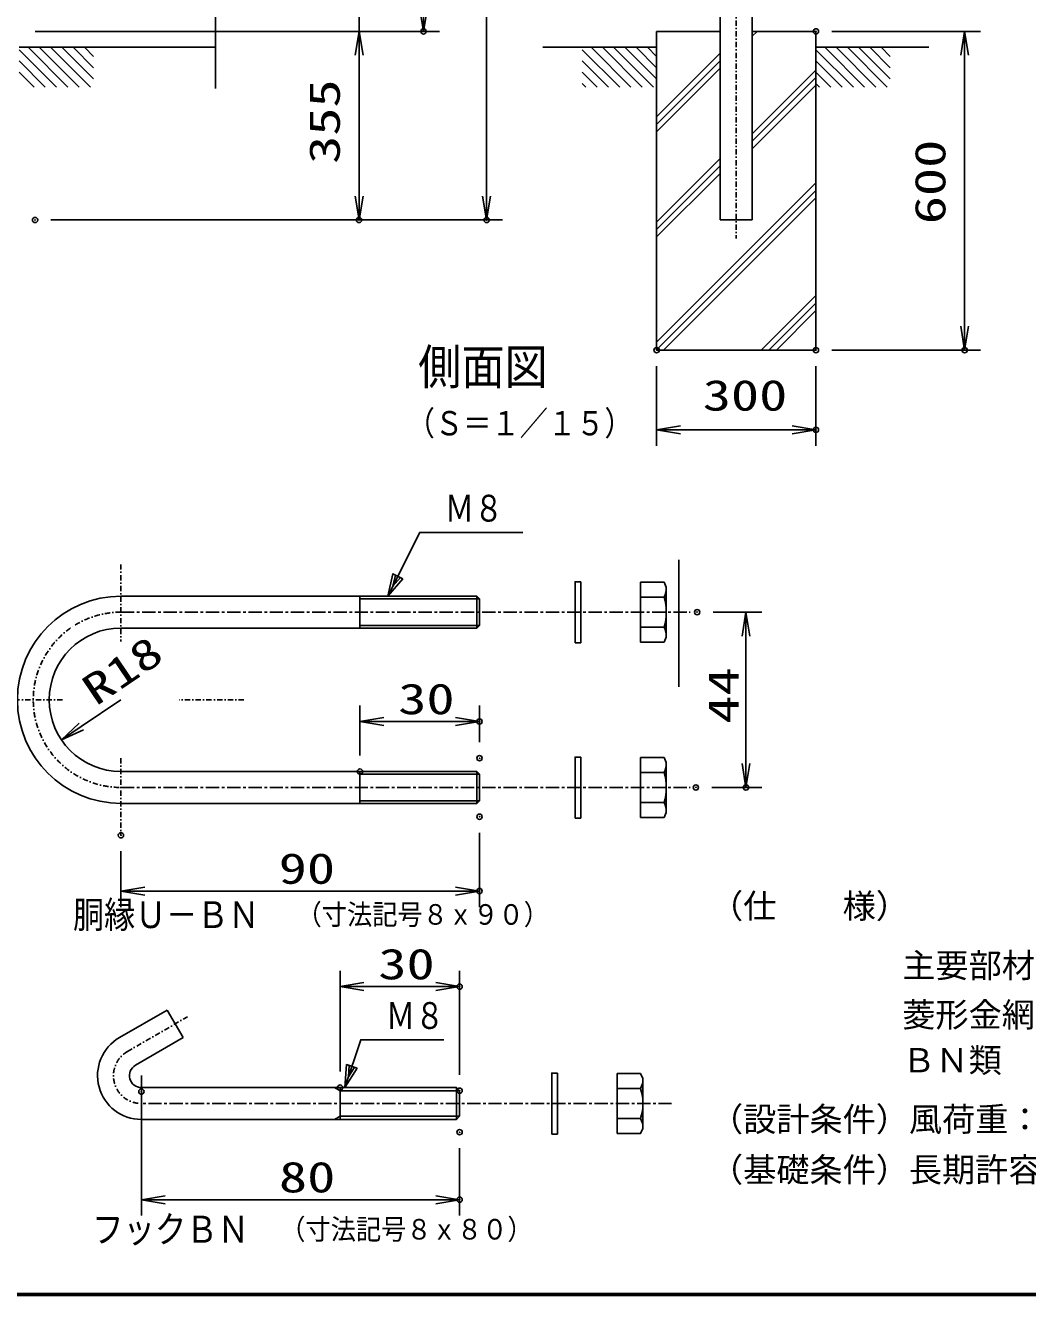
# Model space of a CAD drawing. Units: millimetres, scale not verified. Extents: x -4425 to 4425, y -3150 to 3150.
# Drawn here: x -985 to 901, y -2925 to -534 of the extents above; entities that cross this region are included whole.
import ezdxf
from ezdxf.enums import TextEntityAlignment as Align

# ---------------------------------------------------------------- set-up
doc = ezdxf.new("R2010")
doc.units = ezdxf.units.MM
doc.header["$LTSCALE"] = 20
doc.header["$PDMODE"] = 32
doc.header["$PDSIZE"] = 10
doc.linetypes.add('USER1', pattern=[1.01, 0.5, -0.25, 0.01, -0.25])
doc.linetypes.add('USER4', pattern=[2, 1.25, -0.25, 0.25, -0.25])
for name, color, linetype, lineweight in [('0-0_1', 7, 'Continuous', 25), ('0-1_0', 7, 'Continuous', 25), ('0-3_EXTCNT-L', 4, 'Continuous', 25), ('0-5_WAKU', 7, 'Continuous', 25), ('0-6_D-TTL-TXT', 7, 'Continuous', 25), ('0-7_Hatch', 4, 'Continuous', 25)]:
    doc.layers.add(name, color=color, linetype=linetype, lineweight=lineweight)
doc.layers.add('0-2_DEFPOINTS', color=7, linetype='Continuous')
doc.styles.add('ＭＳ ゴシック', font='')
doc.styles.get('ＭＳ ゴシック').set_extended_font_data('MS Gothic')

# ---------------------------------------------------------------- blocks, each defined once
blk = doc.blocks.new('C40')
at = {"layer": '0-0_1', "color": 4}
blk.add_line((67155.4, 54939.8), (68566.4, 53528.8), dxfattribs=at)
blk = doc.blocks.new('C41')
at = {"layer": '0-0_1', "color": 4}
blk.add_line((67490.6, 55028.8), (68990.6, 53528.8), dxfattribs=at)
blk = doc.blocks.new('C42')
at = {"layer": '0-0_1', "color": 4}
blk.add_line((67914.9, 55028.8), (69414.9, 53528.8), dxfattribs=at)
blk = doc.blocks.new('C43')
at = {"layer": '0-0_1', "color": 4}
blk.add_line((68339.2, 55028.8), (69839.2, 53528.8), dxfattribs=at)
blk = doc.blocks.new('C44')
at = {"layer": '0-0_1', "color": 4}
blk.add_line((68763.4, 55028.8), (69955.4, 53836.9), dxfattribs=at)
blk = doc.blocks.new('C45')
at = {"layer": '0-0_1', "color": 4}
blk.add_line((69187.7, 55028.8), (69955.4, 54261.1), dxfattribs=at)
blk = doc.blocks.new('C46')
at = {"layer": '0-0_1', "color": 4}
blk.add_line((69611.9, 55028.8), (69955.4, 54685.4), dxfattribs=at)
blk = doc.blocks.new('C47')
at = {"layer": '0-0_1', "color": 4}
blk.add_line((67155.4, 54515.5), (68142.1, 53528.8), dxfattribs=at)
blk = doc.blocks.new('C48')
at = {"layer": '0-0_1', "color": 4}
blk.add_line((67155.4, 54091.3), (67717.8, 53528.8), dxfattribs=at)
blk = doc.blocks.new('C50')
at = {"layer": '0-0_1', "color": 4}
blk.add_line((88355.4, 54939.8), (89766.4, 53528.8), dxfattribs=at)
blk = doc.blocks.new('C51')
at = {"layer": '0-0_1', "color": 4}
blk.add_line((88690.6, 55028.8), (90190.6, 53528.8), dxfattribs=at)
blk = doc.blocks.new('C52')
at = {"layer": '0-0_1', "color": 4}
blk.add_line((89114.9, 55028.8), (90614.9, 53528.8), dxfattribs=at)
blk = doc.blocks.new('C53')
at = {"layer": '0-0_1', "color": 4}
blk.add_line((89539.2, 55028.8), (91039.2, 53528.8), dxfattribs=at)
blk = doc.blocks.new('C54')
at = {"layer": '0-0_1', "color": 4}
blk.add_line((89963.4, 55028.8), (91155.4, 53836.9), dxfattribs=at)
blk = doc.blocks.new('C55')
at = {"layer": '0-0_1', "color": 4}
blk.add_line((90387.7, 55028.8), (91155.4, 54261.1), dxfattribs=at)
blk = doc.blocks.new('C56')
at = {"layer": '0-0_1', "color": 4}
blk.add_line((90811.9, 55028.8), (91155.4, 54685.4), dxfattribs=at)
blk = doc.blocks.new('C57')
at = {"layer": '0-0_1', "color": 4}
blk.add_line((88355.4, 54515.5), (89342.1, 53528.8), dxfattribs=at)
blk = doc.blocks.new('C58')
at = {"layer": '0-0_1', "color": 4}
blk.add_line((88355.4, 54091.3), (88917.8, 53528.8), dxfattribs=at)
blk = doc.blocks.new('C59')
at = {"layer": '0-0_1', "color": 4}
blk.add_line((88355.4, 53667), (88493.6, 53528.8), dxfattribs=at)
blk = doc.blocks.new('C60')
at = {"layer": '0-0_1', "color": 4}
blk.add_line((97155.4, 54939.8), (98566.4, 53528.8), dxfattribs=at)
blk = doc.blocks.new('C61')
at = {"layer": '0-0_1', "color": 4}
blk.add_line((97490.6, 55028.8), (98990.6, 53528.8), dxfattribs=at)
blk = doc.blocks.new('C62')
at = {"layer": '0-0_1', "color": 4}
blk.add_line((97914.9, 55028.8), (99414.9, 53528.8), dxfattribs=at)
blk = doc.blocks.new('C63')
at = {"layer": '0-0_1', "color": 4}
blk.add_line((98339.1, 55028.8), (99839.2, 53528.8), dxfattribs=at)
blk = doc.blocks.new('C64')
at = {"layer": '0-0_1', "color": 4}
blk.add_line((98763.4, 55028.8), (99955.4, 53836.9), dxfattribs=at)
blk = doc.blocks.new('C65')
at = {"layer": '0-0_1', "color": 4}
blk.add_line((99187.7, 55028.8), (99955.4, 54261.1), dxfattribs=at)
blk = doc.blocks.new('C66')
at = {"layer": '0-0_1', "color": 4}
blk.add_line((99612, 55028.8), (99955.4, 54685.4), dxfattribs=at)
blk = doc.blocks.new('C67')
at = {"layer": '0-0_1', "color": 4}
blk.add_line((97155.4, 54515.5), (98142.1, 53528.8), dxfattribs=at)
blk = doc.blocks.new('C68')
at = {"layer": '0-0_1', "color": 4}
blk.add_line((97155.4, 54091.3), (97717.8, 53528.8), dxfattribs=at)
blk = doc.blocks.new('C69')
at = {"layer": '0-0_1', "color": 4}
blk.add_line((97155.4, 53667), (97293.6, 53528.8), dxfattribs=at)
blk = doc.blocks.new('DARROWS')
at = {"layer": '0-1_0', "color": 2}
blk.add_line((0, 0), (-19.982, 0), dxfattribs=at)
blk.add_lwpolyline([(-20, -3.333), (0, 0), (-20, 3.333)], dxfattribs=at)

msp = doc.modelspace()

# ---------------------------------------------------------------- linework, layer by layer
at = {"layer": '0-0_1', "color": 4, "linetype": 'USER1'}
for p, q in [((352.88, 2545.53), (352.88, -935.32)), ((-805.42, -1548.43), (-805.42, -1693.59)), ((-915.27, -1803.43), (-1080.88, -1803.43)), ((-574.11, -1803.43), (-695.58, -1803.43)), ((-805.42, -1913.27), (-805.42, -2058.43)), ((-793.24, -2465.27), (-680.06, -2399.93))]:
    msp.add_line(p, q, dxfattribs=at)
at = {"layer": '0-0_1', "color": 4}
for p, q in [((-627.12, -233.18), (-627.12, -652.62)), ((383.18, -554.13), (392, -545.32)), ((202.88, -706.15), (322.58, -586.45)), ((202.88, -720.29), (322.58, -600.59)), ((202.88, -734.43), (322.58, -614.73)), ((383.18, -737.98), (502.88, -618.28)), ((383.18, -752.12), (502.88, -632.42)), ((383.18, -766.27), (502.88, -646.57)), ((202.88, -904.14), (322.58, -784.44)), ((202.88, -918.28), (322.58, -798.58)), ((202.88, -932.28), (322.58, -812.58)), ((202.88, -1130.41), (502.88, -830.41)), ((202.88, -1144.56), (502.88, -844.56)), ((216.27, -1145.32), (502.88, -858.7)), ((400.11, -1145.32), (502.88, -1042.55)), ((414.26, -1145.32), (502.88, -1056.69)), ((428.4, -1145.32), (502.88, -1070.83)), ((-355.42, -1613.3), (-130.42, -1613.3)), ((-355.42, -1663.55), (-130.42, -1663.55)), ((-355.42, -1943.3), (-130.42, -1943.3)), ((-355.42, -1993.55), (-130.42, -1993.55)), ((-403.32, -2533.24), (-392.92, -2539.24)), ((-766.99, -2540.74), (-766.99, -2758.24)), ((-392.92, -2539.24), (-167.92, -2539.24)), ((-392.92, -2587.24), (-403.32, -2593.24)), ((-167.92, -2587.24), (-392.92, -2587.24))]:
    msp.add_line(p, q, dxfattribs=at)
at = {"layer": '0-0_1'}
for p, q in [((202.88, -545.32), (322.58, -545.32)), ((383.18, -545.32), (502.88, -545.32)), ((502.88, -545.32), (502.88, -1145.32)), ((-627.12, -575.32), (-997.11, -575.32)), ((202.88, -575.32), (-11.07, -575.32)), ((715.35, -575.32), (502.88, -575.32)), ((322.58, -900.32), (383.18, -900.32)), ((216.92, -1582.18), (172.5, -1582.18)), ((172.5, -1582.18), (172.5, -1694.68)), ((221.25, -1591.55), (216.92, -1582.18)), ((-805.42, -1608.43), (-135.3, -1608.43)), ((-355.42, -1608.43), (-355.42, -1668.43)), ((-130.42, -1613.3), (-135.3, -1608.43)), ((-135.3, -1608.43), (-135.3, -1668.43)), ((-130.42, -1613.3), (-130.42, -1663.55)), ((172.5, -1610.32), (216.92, -1610.32)), ((-805.42, -1668.43), (-135.3, -1668.43)), ((-130.42, -1663.55), (-135.3, -1668.43)), ((172.5, -1666.53), (216.92, -1666.53)), ((216.92, -1694.68), (172.5, -1694.68)), ((216.92, -1912.18), (172.5, -1912.18)), ((172.5, -1912.18), (172.5, -2024.68)), ((221.25, -1921.55), (216.92, -1912.18)), ((-805.42, -1938.43), (-135.3, -1938.43)), ((-355.42, -1938.43), (-355.42, -1998.43)), ((-130.42, -1943.3), (-135.3, -1938.43)), ((-135.3, -1938.43), (-135.3, -1998.43)), ((-130.42, -1943.3), (-130.42, -1993.55)), ((172.5, -1940.32), (216.92, -1940.32)), ((-805.42, -1998.43), (-135.3, -1998.43)), ((-130.42, -1993.55), (-135.3, -1998.43)), ((172.5, -1996.53), (216.92, -1996.53)), ((-808.24, -2439.29), (-718.12, -2387.26)), ((-718.12, -2387.26), (-688.12, -2439.22)), ((-778.24, -2491.25), (-688.12, -2439.22)), ((128.5, -2506.99), (128.5, -2619.49)), ((172.92, -2506.99), (128.5, -2506.99)), ((177.25, -2516.36), (172.92, -2506.99)), ((-766.99, -2510.74), (-766.99, -2540.74)), ((-392.92, -2593.24), (-392.92, -2533.24)), ((-167.92, -2587.24), (-167.92, -2539.24)), ((128.5, -2535.13), (172.92, -2535.13)), ((-766.99, -2593.24), (-173.92, -2593.24)), ((128.5, -2591.34), (172.92, -2591.34))]:
    msp.add_line(p, q, dxfattribs=at)
at = {"layer": '0-0_1', "color": 4, "linetype": 'USER4'}
for p, q in [((-805.42, -1638.43), (266.25, -1638.43)), ((-805.42, -1968.43), (266.25, -1968.43)), ((231.25, -2563.24), (-766.99, -2563.24))]:
    msp.add_line(p, q, dxfattribs=at)
at = {"layer": '0-0_1'}
for points in [[(322.58, 2473.68), (322.58, -545.32), (322.58, -900.32)], [(383.19, 2473.68), (383.18, -545.32), (383.18, -900.32)], [(202.88, -545.32), (202.88, -1145.32), (502.88, -1145.32)], [(221.25, -1591.55), (221.25, -1685.3), (216.92, -1694.68)], [(221.25, -1921.55), (221.25, -2015.3), (216.92, -2024.68), (172.5, -2024.68)], [(-167.92, -2539.24), (-173.92, -2533.24), (-766.99, -2533.24)], [(-173.92, -2533.24), (-173.92, -2593.24), (-167.92, -2587.24)], [(177.25, -2516.36), (177.25, -2610.11), (172.92, -2619.49), (128.5, -2619.49)]]:
    msp.add_lwpolyline(points, dxfattribs=at)
at = {"layer": '0-0_1', "color": 4}
for points in [[(-302.92, -1608.43), (-242.92, -1488.43), (-48.67, -1488.43)], [(-279.45, -1573.21), (-293.53, -1589.64), (-288.84, -1568.51)], [(-383.92, -2533.24), (-353.92, -2443.24), (-197.37, -2443.24)], [(-365.66, -2495.05), (-377.28, -2513.32), (-375.62, -2491.73)]]:
    msp.add_lwpolyline(points, dxfattribs=at)
for points in [[(-274.75, -1575.56), (-302.92, -1608.43), (-293.53, -1566.17)], [(-360.68, -2496.71), (-383.92, -2533.24), (-380.6, -2490.07)]]:
    msp.add_lwpolyline(points, close=True, dxfattribs=at)
at = {"layer": '0-0_1'}
for centre, radius, start, end in [((178.4, -1591.55), 42.85, 334.02008, 0.00015), ((-805.42, -1803.43), 195, 90.0001, 270), ((127.89, -1638.43), 93.36, 342.48126, 17.51881), ((-805.42, -1803.43), 135, 90, 270), ((178.4, -1685.3), 42.85, 0, 25.98006), ((178.4, -1921.55), 42.85, 334.02008, 0.00015), ((127.89, -1968.43), 93.36, 342.48126, 17.51895), ((178.4, -2015.3), 42.85, 0, 25.98006), ((-766.99, -2510.74), 82.5, 119.99996, 270), ((-766.99, -2510.74), 22.5, 119.99995, 270), ((134.4, -2516.36), 42.85, 334.02035, 0.00031), ((83.89, -2563.24), 93.36, 342.48138, 17.51907), ((134.4, -2610.11), 42.85, 0, 25.9802)]:
    msp.add_arc(centre, radius, start, end, dxfattribs=at)
at = {"layer": '0-0_1', "color": 4, "linetype": 'USER1'}
for centre, radius, start in [((-805.42, -1803.43), 165, 90), ((-766.99, -2510.74), 52.5, 119.99998)]:
    msp.add_arc(centre, radius, start, 270, dxfattribs=at)
at = {"layer": '0-1_0', "color": 2}
for p, q in [((-117.11, 2434.68), (-117.11, -855.32)), ((-357.11, -545.32), (-357.11, -515.32)), ((-357.12, -590.32), (-357.12, -855.32)), ((-357.11, -590.32), (-357.11, -635.32)), ((782.88, -590.32), (782.88, -1100.32)), ((247.88, -1295.32), (457.88, -1295.32))]:
    msp.add_line(p, q, dxfattribs=at)
at = {"layer": '0-1_0', "color": 1}
for p, q in [((-967.11, -545.32), (-205.88, -545.32)), ((-967.11, -545.32), (-327.11, -545.32)), ((-967.11, -545.32), (-327.12, -545.32)), ((532.88, -545.32), (812.88, -545.32)), ((-937.11, -900.32), (-87.11, -900.32)), ((-937.11, -900.32), (-327.12, -900.32)), ((532.88, -1145.32), (812.88, -1145.32)), ((202.88, -1175.32), (202.88, -1325.32)), ((502.88, -1175.32), (502.88, -1325.32))]:
    msp.add_line(p, q, dxfattribs=at)
at = {"layer": '0-2_DEFPOINTS'}
for p in [(-235.88, -545.32), (502.88, -545.32), (-967.11, -900.32), (-357.12, -900.32), (-117.11, -900.32), (202.88, -1145.32), (502.88, -1145.32), (782.88, -1145.32), (502.88, -1295.32), (279.25, -1638.43), (-130.42, -1844.26), (-130.42, -1913.3), (-355.42, -1938.43), (276.91, -1968.43), (371.25, -1968.43), (-130.42, -2023.55), (-805.42, -2058.43), (-130.42, -2163.43), (-167.92, -2343.26), (-392.92, -2533.24), (-766.99, -2540.74), (-167.92, -2539.24), (-167.92, -2617.24), (-167.92, -2744.26)]:
    msp.add_point(p, dxfattribs=at)
at = {"layer": '0-3_EXTCNT-L'}
msp.add_line((245.12, -1539.76), (245.12, -1778.76), dxfattribs=at)
at = {"layer": '0-3_EXTCNT-L', "color": 1}
for p, q in [((309.25, -1638.43), (401.25, -1638.43)), ((-355.42, -1908.43), (-355.42, -1814.26)), ((-130.42, -1883.3), (-130.42, -1814.26)), ((306.91, -1968.43), (401.25, -1968.43)), ((-130.42, -2053.55), (-130.42, -2193.43)), ((-805.42, -2088.43), (-805.42, -2193.43)), ((-392.92, -2503.24), (-392.92, -2313.26)), ((-167.92, -2509.24), (-167.92, -2313.26)), ((-766.99, -2570.74), (-766.99, -2774.26)), ((-167.92, -2647.24), (-167.92, -2774.26))]:
    msp.add_line(p, q, dxfattribs=at)
at = {"layer": '0-3_EXTCNT-L', "color": 2}
for p, q in [((371.25, -1683.43), (371.25, -1923.43)), ((-880.01, -1853.8), (-805.42, -1803.43)), ((-310.42, -1844.26), (-175.42, -1844.26)), ((-760.42, -2163.43), (-175.42, -2163.43)), ((-347.92, -2343.26), (-212.92, -2343.26)), ((-721.99, -2744.26), (-212.92, -2744.26))]:
    msp.add_line(p, q, dxfattribs=at)
at = {"layer": '0-5_WAKU'}
msp.add_lwpolyline([(-4049.88, 2925.24), (4200.12, 2925.24), (4200.12, -2924.76), (-4049.88, -2924.76)], close=True, dxfattribs=at)
for points in [[(4198.12, 2923.24), (4198.12, -2922.76), (-4047.88, -2922.76)], [(4196.12, 2921.24), (4196.12, -2920.76), (-4045.88, -2920.76)]]:
    msp.add_lwpolyline(points, dxfattribs=at)
at = {"layer": '0-7_Hatch'}
for p, q in [((49.64, -1581.26), (49.64, -1696.26)), ((60.64, -1581.26), (49.64, -1581.26)), ((60.64, -1581.26), (60.64, -1696.26)), ((60.64, -1696.26), (49.64, -1696.26)), ((49.64, -1911.26), (49.64, -2026.26)), ((60.64, -1911.26), (49.64, -1911.26)), ((60.64, -1911.26), (60.64, -2026.26)), ((60.64, -2026.26), (49.64, -2026.26)), ((5.64, -2506.07), (5.64, -2621.07)), ((16.64, -2506.07), (5.64, -2506.07)), ((16.64, -2506.07), (16.64, -2621.07)), ((16.64, -2621.07), (5.64, -2621.07))]:
    msp.add_line(p, q, dxfattribs=at)
for points in [[(60.64, -1581.26), (49.64, -1581.26), (60.64, -1581.26)], [(60.64, -1911.26), (49.64, -1911.26), (60.64, -1911.26)], [(16.64, -2506.07), (5.64, -2506.07), (16.64, -2506.07)]]:
    msp.add_lwpolyline(points, dxfattribs=at)

# ---------------------------------------------------------------- block references
at = {"layer": '0-1_0', "xscale": 2.25, "yscale": 2.25}
for p, rotation in [((-235.88, -545.32), 270), ((-357.12, -545.32), 90), ((-357.11, -545.32), 90), ((782.88, -545.32), 90), ((-357.12, -900.32), 270), ((-117.11, -900.32), 270), ((782.88, -1145.32), 270), ((202.88, -1295.32), 180)]:
    msp.add_blockref('DARROWS', p, dxfattribs=dict(at, rotation=rotation))
at = {"layer": '0-1_0'}
for name, p, xscale, yscale in [('C40', (-4354.88, -3326.76), 0.05, 0.05), ('C41', (-4354.88, -3326.76), 0.05, 0.05), ('C42', (-4354.88, -3326.76), 0.05, 0.05), ('C43', (-4354.88, -3326.76), 0.05, 0.05), ('C44', (-4354.88, -3326.76), 0.05, 0.05), ('C45', (-4354.88, -3326.76), 0.05, 0.05), ('C46', (-4354.88, -3326.76), 0.05, 0.05), ('C50', (-4354.88, -3326.76), 0.05, 0.05), ('C51', (-4354.88, -3326.76), 0.05, 0.05), ('C52', (-4354.88, -3326.76), 0.05, 0.05), ('C53', (-4354.88, -3326.76), 0.05, 0.05), ('C54', (-4354.88, -3326.76), 0.05, 0.05), ('C55', (-4354.88, -3326.76), 0.05, 0.05), ('C56', (-4354.88, -3326.76), 0.05, 0.05), ('C60', (-4354.88, -3326.76), 0.05, 0.05), ('C61', (-4354.88, -3326.76), 0.05, 0.05), ('C62', (-4354.88, -3326.76), 0.05, 0.05), ('C63', (-4354.88, -3326.76), 0.05, 0.05), ('C64', (-4354.88, -3326.76), 0.05, 0.05), ('C65', (-4354.88, -3326.76), 0.05, 0.05), ('C66', (-4354.88, -3326.76), 0.05, 0.05), ('C47', (-4354.88, -3326.76), 0.05, 0.05), ('C57', (-4354.88, -3326.76), 0.05, 0.05), ('C67', (-4354.88, -3326.76), 0.05, 0.05), ('C48', (-4354.88, -3326.76), 0.05, 0.05), ('C58', (-4354.88, -3326.76), 0.05, 0.05), ('C59', (-4354.88, -3326.76), 0.05, 0.05), ('C68', (-4354.88, -3326.76), 0.05, 0.05), ('C69', (-4354.88, -3326.76), 0.05, 0.05), ('DARROWS', (502.88, -1295.32), 2.25, 2.25)]:
    msp.add_blockref(name, p, dxfattribs=dict(at, xscale=xscale, yscale=yscale))
at = {"layer": '0-3_EXTCNT-L', "xscale": 2.25, "yscale": 2.25}
for p, rotation in [((371.25, -1638.43), 90), ((-355.42, -1844.26), 180), ((-917.3, -1878.98), 214.03394), ((371.25, -1968.43), 270), ((-805.42, -2163.43), 180), ((-392.92, -2343.26), 180), ((-766.99, -2744.26), 180)]:
    msp.add_blockref('DARROWS', p, dxfattribs=dict(at, rotation=rotation))
for p in [(-130.42, -1844.26), (-130.42, -2163.43), (-167.92, -2343.26), (-167.92, -2744.26)]:
    msp.add_blockref('DARROWS', p, dxfattribs=at)

# ---------------------------------------------------------------- texts
at = {"layer": '0-0_1', "color": 4, "style": 'ＭＳ ゴシック'}
for s, height, width, p in [('側面図', 66.27, 0.9, (-245.85, -1229.62)), ('（Ｓ＝１／１５）', 45.89, 0.85, (-267.6, -1319.46)), ('Ｍ８', 50.44, 0.8, (-195.67, -1483.14)), ('胴縁Ｕ－ＢＮ', 50.44, 0.85, (-895.59, -2248.13)), ('（寸法記号８ｘ９０）', 38.71, 0.9, (-474.84, -2238.36)), ('Ｍ８', 50.44, 0.8, (-306.67, -2437.95)), ('フックＢＮ', 50.94, 0.85, (-859.59, -2840.72)), ('（寸法記号８ｘ８０）', 38.71, 0.9, (-505.59, -2830.86))]:
    msp.add_text(s, height=height, dxfattribs=dict(at, width=width)).set_placement(p, align=Align.BOTTOM_LEFT)
at = {"layer": '0-1_0', "color": 3, "style": 'ＭＳ ゴシック', "width": 1.35}
for s, p in [('355', (-376.01, -794.82)), ('600', (763.99, -908.32))]:
    msp.add_text(s, height=57.77, rotation=90, dxfattribs=at).set_placement(p, align=Align.BOTTOM_LEFT)
msp.add_text('300', height=57.77, dxfattribs=at).set_placement((289.88, -1276.42), align=Align.BOTTOM_LEFT)
at = {"layer": '0-3_EXTCNT-L', "color": 3, "style": 'ＭＳ ゴシック', "width": 1.35}
for s, rotation, p in [('R18', 34.034, (-843.15, -1830.81)), ('44', 90, (374.86, -1848.43))]:
    msp.add_text(s, height=57.77, rotation=rotation, dxfattribs=at).set_placement(p, align=Align.BOTTOM_LEFT)
for s, p in [('30', (-283.42, -1847.86)), ('90', (-508.42, -2167.03)), ('30', (-320.92, -2346.86)), ('80', (-507.96, -2747.86))]:
    msp.add_text(s, height=57.77, dxfattribs=at).set_placement(p, align=Align.BOTTOM_LEFT)
at = {"layer": '0-6_D-TTL-TXT', "style": 'ＭＳ ゴシック'}
for s, p in [('（仕\u3000\u3000様）', (303.58, -2228.16)), ('主要部材：ポリエステル樹脂静電粉体塗装', (665.54, -2339.97)), ('菱形金網：再生PET樹脂被覆鉄線', (665.54, -2432.75)), ('ＢＮ類\u3000：溶融亜鉛めっき', (665.54, -2518.39)), ('（設計条件）風荷重：昭和57年改正 建築基準法・同施行令に基づく風圧力に準拠。', (303.58, -2629.38)), ('（基礎条件）長期許容地耐力98kN/m の場合。', (303.58, -2724.44))]:
    msp.add_text(s, height=45.75, dxfattribs=at).set_placement(p, align=Align.BOTTOM_LEFT)

doc.saveas('drawing.dxf')
